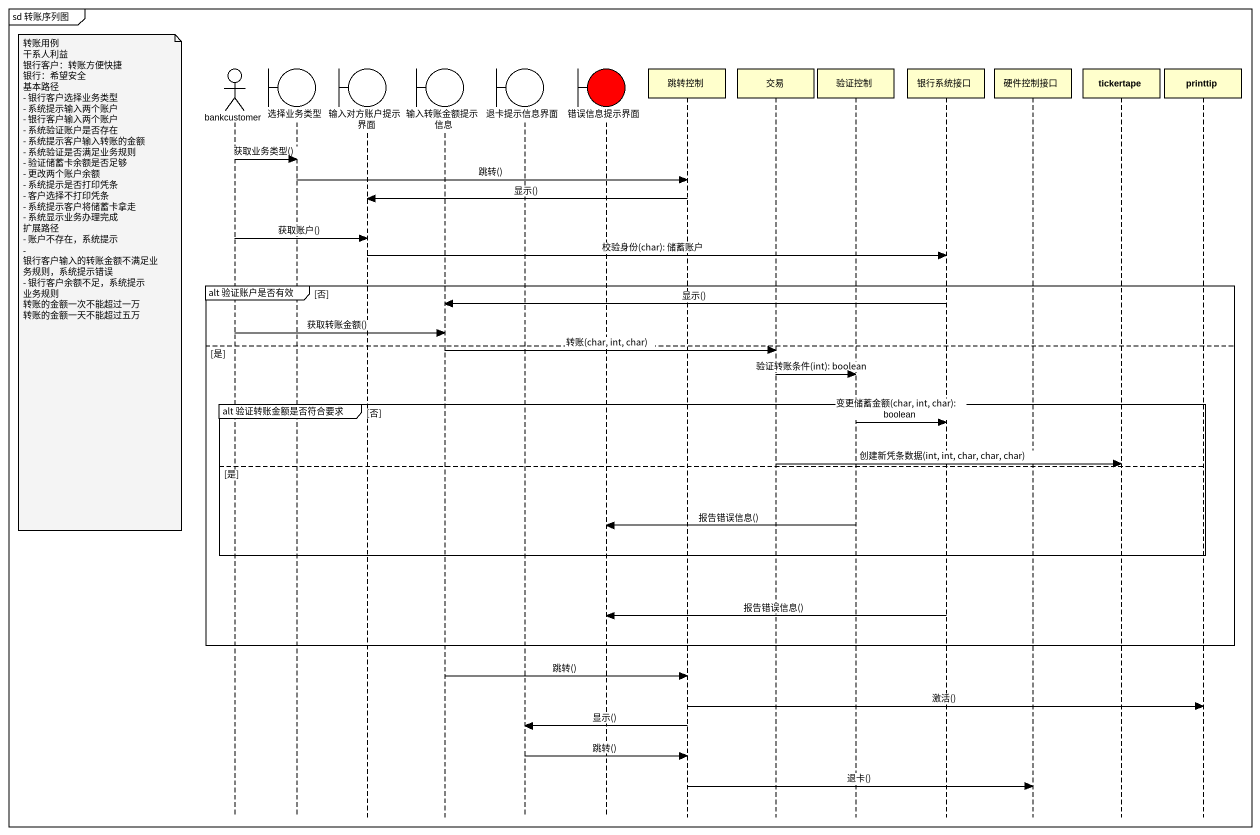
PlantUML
@startuml
mainframe sd 转账序列图
hide footbox
actor bankcustomer
boundary 选择业务类型
boundary 输入对方账户提示界面
boundary 输入转账金额提示信息
boundary 退卡提示信息界面
boundary 错误信息提示界面 #FF0000
participant 跳转控制
participant 交易
participant 验证控制
participant 银行系统接口
participant 硬件控制接口
participant tickertape
participant printtip

bankcustomer -> 选择业务类型 : 获取业务类型()
选择业务类型 -> 跳转控制 : 跳转()
跳转控制 -> 输入对方账户提示界面 : 显示()
bankcustomer -> 输入对方账户提示界面 : 获取账户()
输入对方账户提示界面 -> 银行系统接口 : 校验身份(char): 储蓄账户
note left of bankcustomer
  转账用例
  干系人利益
  银行客户：转账方便快捷
  银行：希望安全
  基本路径
  - 银行客户选择业务类型
  - 系统提示输入两个账户
  - 银行客户输入两个账户
  - 系统验证账户是否存在
  - 系统提示客户输入转账的金额
  - 系统验证是否满足业务规则
  - 验证储蓄卡余额是否足够
  - 更改两个账户余额
  - 系统提示是否打印凭条
  - 客户选择不打印凭条
  - 系统提示客户将储蓄卡拿走
  - 系统显示业务办理完成
  扩展路径
  - 账户不存在，系统提示
  - 银行客户输入的转账金额不满足业务规则，系统提示错误
  - 银行客户余额不足，系统提示
  业务规则
  转账的金额一次不能超过一万
  转账的金额一天不能超过五万
end note
group alt 验证账户是否有效 [否]
  银行系统接口 -> 输入转账金额提示信息 : 显示()
  bankcustomer -> 输入转账金额提示信息 : 获取转账金额()
else 是
  输入转账金额提示信息 -> 交易 : 转账(char, int, char)
  交易 -> 验证控制 : 验证转账条件(int): boolean
  group alt 验证转账金额是否符合要求 [否]
    验证控制 -> 银行系统接口 : 变更储蓄金额(char, int, char): boolean
    交易 -> tickertape : 创建新凭条数据(int, int, char, char, char)
  else 是
    验证控制 -> 错误信息提示界面 : 报告错误信息()
  end
  银行系统接口 -> 错误信息提示界面 : 报告错误信息()
end
输入转账金额提示信息 -> 跳转控制 : 跳转()
跳转控制 -> printtip : 激活()
跳转控制 -> 退卡提示信息界面 : 显示()
退卡提示信息界面 -> 跳转控制 : 跳转()
跳转控制 -> 硬件控制接口 : 退卡()
@enduml
